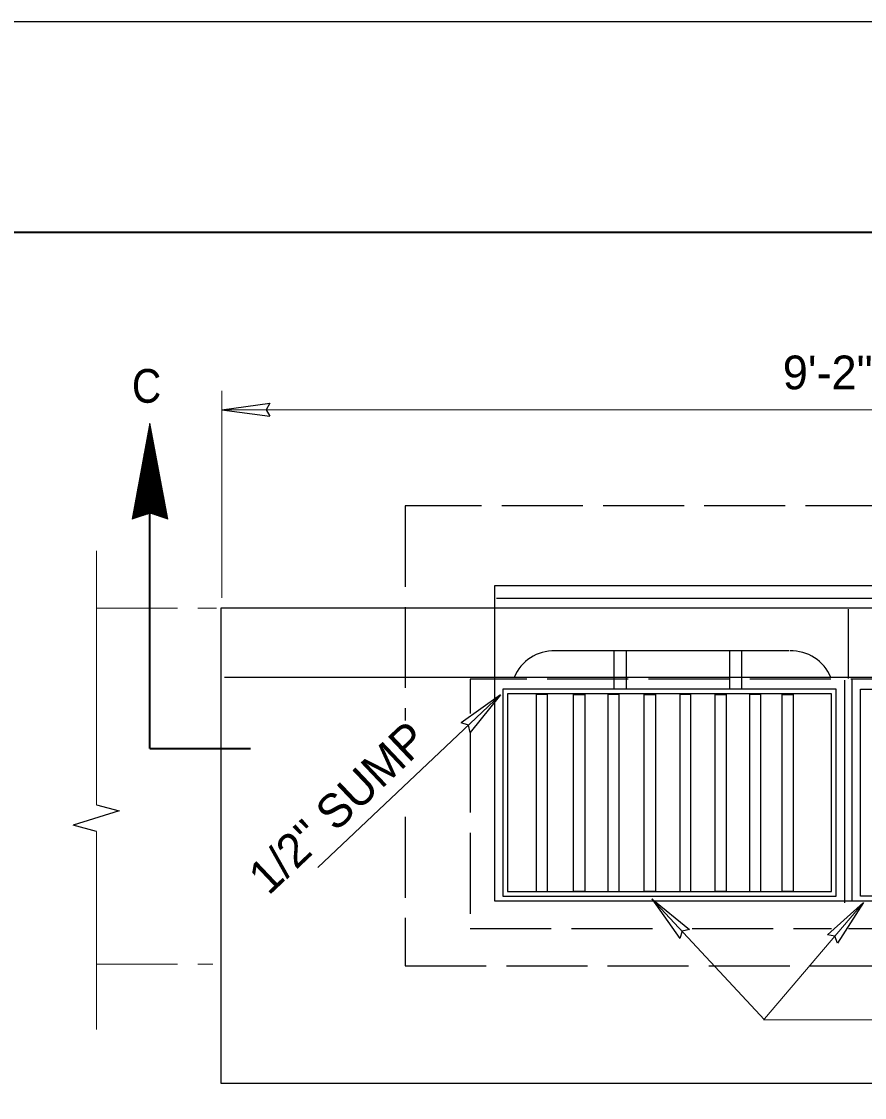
# Model space of a CAD drawing. Extents: x 385 to 753, y -129 to 142.
# Drawn here: x 570.35 to 600.32, y 62.36 to 100.64 of the extents above; entities that cross this region are included whole.
import ezdxf

# ---------------------------------------------------------------- set-up
doc = ezdxf.new("R2010")
doc.units = 0
doc.header["$LTSCALE"] = 0.48
doc.linetypes.add('LONG_DASHED', pattern=[7.5, 6, -1.5])
doc.layers.add('1', color=7, linetype='Continuous', lineweight=13)
doc.layers.add('15', color=7, linetype='Continuous', lineweight=13)
doc.layers.add('10', color=7, linetype='Continuous')

msp = doc.modelspace()

# ---------------------------------------------------------------- linework, layer by layer
at = {"layer": '1', "lineweight": 40}
msp.add_line((418.5478, 93.1413), (743.5478, 93.1413), dxfattribs=at)
at = {"layer": '1'}
for p, q in [((577.4772, 80.1388), (577.4772, 87.5069)), ((577.4772, 86.8314), (621.8238, 86.8314)), ((573.0205, 72.769), (573.0205, 81.8119)), ((580.8827, 70.5397), (587.3843, 76.6847)), ((573.0205, 71.8261), (573.0205, 64.7823)), ((596.77, 65.1219), (592.7641, 69.429)), ((596.77, 65.155), (600.2793, 69.2964)), ((596.7286, 65.1219), (612.1902, 65.1219))]:
    msp.add_line(p, q, dxfattribs=at)
at = {"layer": '1', "lineweight": 25}
for p, q in [((577.4775, 86.8306), (579.1805, 87.0646)), ((577.4775, 86.8306), (579.1805, 86.5966)), ((587.2353, 80.1221), (612.2754, 80.1221)), ((599.7496, 77.2728), (599.7496, 79.7353)), ((597.6307, 78.2501), (589.27, 78.2501)), ((577.5641, 77.3139), (621.8602, 77.3139)), ((599.6172, 69.2882), (599.6172, 77.2109)), ((599.882, 69.3544), (599.882, 77.2407)), ((587.3835, 76.6852), (585.9851, 75.6854)), ((587.3835, 76.6852), (586.3066, 75.3452)), ((573.0205, 71.8261), (572.1892, 72.0479)), ((592.7637, 69.4282), (594.0948, 68.3405)), ((592.7637, 69.4282), (593.7522, 68.0218)), ((600.2785, 69.2967), (598.999, 68.1487)), ((600.2785, 69.2967), (599.3561, 67.8462))]:
    msp.add_line(p, q, dxfattribs=at)
at = {"layer": '1', "lineweight": 35}
for q in [(574.9114, 85.8162), (578.4869, 74.7715)]:
    msp.add_line((574.9114, 74.7715), q, dxfattribs=at)
at = {"layer": '1', "linetype": 'LONG_DASHED'}
for p, q in [((573.0205, 79.7659), (577.2876, 79.7659)), ((573.0205, 67.1097), (577.1552, 67.1097))]:
    msp.add_line(p, q, dxfattribs=at)
at = {"layer": '1', "linetype": 'LONG_DASHED', "lineweight": 25}
for p, q in [((591.4232, 76.8751), (591.4232, 78.2234)), ((591.8538, 76.8751), (591.8538, 78.2234)), ((595.5283, 76.8751), (595.5283, 78.2234)), ((595.959, 76.8751), (595.959, 78.2234)), ((594.1939, 68.3686), (599.1496, 68.3686))]:
    msp.add_line(p, q, dxfattribs=at)
at = {"layer": '1', "lineweight": 25}
for points in [[(403.5478, -119.3587), (403.5478, 100.6413), (748.5478, 100.6413)], [(579.1805, 87.0646), (579.0487, 86.8282), (579.1805, 86.5966)], [(586.3066, 75.3452), (586.2399, 75.6076), (585.9851, 75.6854)], [(573.0205, 72.769), (573.8262, 72.5541), (572.1892, 72.0479)], [(594.0948, 68.3405), (593.832, 68.276), (593.7522, 68.0218)], [(599.3561, 67.8462), (599.2608, 68.0995), (598.999, 68.1487)]]:
    msp.add_lwpolyline(points, dxfattribs=at)
at = {"layer": '1', "linetype": 'LONG_DASHED', "lineweight": 25}
for points in [[(615.5038, 76.3511), (615.5038, 83.41), (583.9867, 83.41), (583.9867, 75.7746)], [(613.5174, 75.4646), (613.5174, 77.2477), (586.3042, 77.2477), (586.3042, 76.0196)], [(586.3042, 75.3773), (586.3042, 68.3686), (593.5103, 68.3686)], [(599.7477, 68.3686), (613.5174, 68.3686), (613.5174, 74.7368)], [(583.9867, 72.3477), (583.9867, 67.0433), (615.5038, 67.0433), (615.5038, 72.4159)]]:
    msp.add_lwpolyline(points, dxfattribs=at)
at = {"layer": '1', "lineweight": 25}
for points in [[(587.1649, 69.3625), (612.2594, 69.3625), (612.2594, 80.5607), (587.1649, 80.5607)], [(577.4317, 62.8688), (621.8602, 62.8688), (621.8602, 79.7656), (577.4317, 79.7656)], [(587.4628, 69.5282), (599.3149, 69.5282), (599.3149, 76.8833), (587.4628, 76.8833)], [(587.6284, 69.6937), (599.1493, 69.6937), (599.1493, 76.7177), (587.6284, 76.7177)], [(588.6507, 69.6939), (589.0479, 69.6939), (589.0479, 76.7011), (588.6507, 76.7011)], [(590.3722, 69.6939), (589.9749, 69.6939), (589.9749, 76.7011), (590.3722, 76.7011)], [(591.1998, 69.6939), (591.5971, 69.6939), (591.5971, 76.7011), (591.1998, 76.7011)], [(592.8882, 69.6939), (592.4909, 69.6939), (592.4909, 76.7011), (592.8882, 76.7011)], [(593.7492, 69.6939), (594.1464, 69.6939), (594.1464, 76.7011), (593.7492, 76.7011)], [(595.4042, 69.6939), (595.0069, 69.6939), (595.0069, 76.7011), (595.4042, 76.7011)], [(596.2322, 69.6939), (596.6294, 69.6939), (596.6294, 76.7011), (596.2322, 76.7011)], [(597.7878, 69.6939), (597.3906, 69.6939), (597.3906, 76.7011), (597.7878, 76.7011)], [(612.0277, 69.5282), (600.1756, 69.5282), (600.1756, 76.8833), (612.0277, 76.8833)]]:
    msp.add_lwpolyline(points, close=True, dxfattribs=at)
for centre, start, end in [((589.2679, 76.7361), 87.99572, 157.90903), ((597.7169, 76.7361), 22.09097, 92.00427)]:
    msp.add_arc(centre, 1.5149, start, end, dxfattribs=at)
at = {"layer": '15'}
for p, q in [((574.8717, 86.1437), (574.9473, 86.1437)), ((574.8763, 86.1688), (574.9426, 86.1688)), ((574.8799, 83.1333), (574.8799, 86.1887)), ((574.8808, 86.1937), (574.9378, 86.1937)), ((574.8854, 86.2188), (574.9331, 86.2188)), ((574.89, 86.2437), (574.9283, 86.2437)), ((574.8946, 86.2687), (574.9236, 86.2687)), ((574.8992, 86.2938), (574.9188, 86.2938)), ((574.9037, 86.3187), (574.9141, 86.3187)), ((574.9049, 83.1416), (574.9049, 86.3252)), ((574.9083, 86.3438), (574.9093, 86.3438)), ((574.9299, 83.1493), (574.9299, 86.2355)), ((574.803, 85.7687), (575.0185, 85.7687)), ((574.8049, 83.1085), (574.8049, 85.7791)), ((574.8076, 85.7938), (575.0137, 85.7938)), ((574.8122, 85.8187), (575.009, 85.8187)), ((574.8167, 85.8438), (575.0042, 85.8438)), ((574.8213, 85.8687), (574.9995, 85.8687)), ((574.8259, 85.8937), (574.9947, 85.8937)), ((574.8299, 83.1167), (574.8299, 85.9157)), ((574.8305, 85.9188), (574.99, 85.9188)), ((574.8351, 85.9437), (574.9852, 85.9437)), ((574.8397, 85.9688), (574.9805, 85.9688)), ((574.8442, 85.9937), (574.9757, 85.9937)), ((574.8488, 86.0187), (574.971, 86.0187)), ((574.8534, 86.0438), (574.9663, 86.0438)), ((574.8549, 83.1251), (574.8549, 86.0522)), ((574.8579, 86.0687), (574.9616, 86.0687)), ((574.8625, 86.0938), (574.9568, 86.0938)), ((574.8671, 86.1187), (574.9521, 86.1187)), ((574.9549, 83.1407), (574.9549, 86.1037)), ((574.9799, 83.132), (574.9799, 85.9719)), ((575.0049, 83.1234), (575.0049, 85.8402)), ((574.7297, 85.3687), (575.0943, 85.3687)), ((574.7299, 83.0837), (574.7299, 85.3696)), ((574.7343, 85.3937), (575.0897, 85.3937)), ((574.7389, 85.4188), (575.0849, 85.4188)), ((574.7435, 85.4437), (575.0802, 85.4437)), ((574.7481, 85.4688), (575.0754, 85.4688)), ((574.7527, 85.4937), (575.0707, 85.4937)), ((574.7549, 83.092), (574.7549, 85.5061)), ((574.7572, 85.5187), (575.0659, 85.5187)), ((574.7618, 85.5438), (575.0612, 85.5438)), ((574.7664, 85.5687), (575.0564, 85.5687)), ((574.771, 85.5938), (575.0517, 85.5938)), ((574.7756, 85.6187), (575.0469, 85.6187)), ((574.7799, 83.1003), (574.7799, 85.6426)), ((574.7802, 85.6437), (575.0422, 85.6437)), ((574.7847, 85.6688), (575.0374, 85.6688)), ((574.7892, 85.6937), (575.0327, 85.6937)), ((574.7938, 85.7188), (575.028, 85.7188)), ((574.7984, 85.7437), (575.0232, 85.7437)), ((575.0299, 83.1148), (575.0299, 85.7084)), ((575.0549, 83.1061), (575.0549, 85.5767)), ((575.0799, 83.0975), (575.0799, 85.4449)), ((574.6611, 84.9937), (575.1655, 84.9937)), ((574.6657, 85.0187), (575.1608, 85.0187)), ((574.6703, 85.0438), (575.156, 85.0438)), ((574.6748, 85.0687), (575.1513, 85.0687)), ((574.6794, 85.0938), (575.1466, 85.0938)), ((574.6799, 83.0672), (574.6799, 85.0965)), ((574.684, 85.1187), (575.1418, 85.1187)), ((574.6886, 85.1437), (575.1371, 85.1437)), ((574.6932, 85.1688), (575.1323, 85.1688)), ((574.6977, 85.1937), (575.1276, 85.1937)), ((574.7023, 85.2188), (575.1228, 85.2188)), ((574.7049, 83.0754), (574.7049, 85.233)), ((574.7069, 85.2437), (575.1181, 85.2437)), ((574.7114, 85.2687), (575.1133, 85.2687)), ((574.716, 85.2938), (575.1086, 85.2938)), ((574.7206, 85.3187), (575.1038, 85.3187)), ((574.7252, 85.3438), (575.0991, 85.3438)), ((575.1049, 83.0888), (575.1049, 85.3132)), ((575.1299, 83.0802), (575.1299, 85.1814)), ((575.1549, 83.0716), (575.1549, 85.0497)), ((574.5924, 84.6187), (575.2367, 84.6187)), ((574.597, 84.6437), (575.2319, 84.6437)), ((574.6016, 84.6688), (575.2272, 84.6688)), ((574.6049, 83.0423), (574.6049, 84.687)), ((574.6062, 84.6937), (575.2224, 84.6937)), ((574.6107, 84.7188), (575.2177, 84.7188)), ((574.6153, 84.7437), (575.213, 84.7437)), ((574.6199, 84.7687), (575.2083, 84.7687)), ((574.6245, 84.7938), (575.2035, 84.7938)), ((574.6291, 84.8187), (575.1988, 84.8187)), ((574.6299, 83.0507), (574.6299, 84.8235)), ((574.6337, 84.8438), (575.194, 84.8438)), ((574.6382, 84.8687), (575.1893, 84.8687)), ((574.6427, 84.8937), (575.1845, 84.8937)), ((574.6473, 84.9188), (575.1798, 84.9188)), ((574.6519, 84.9437), (575.175, 84.9437)), ((574.6549, 83.0589), (574.6549, 84.96)), ((574.6565, 84.9688), (575.1703, 84.9688)), ((575.1799, 83.0629), (575.1799, 84.9179)), ((575.2049, 83.0542), (575.2049, 84.7862)), ((575.2299, 83.0457), (575.2299, 84.6544)), ((574.5192, 84.2188), (575.3126, 84.2188)), ((574.5237, 84.2437), (575.3078, 84.2437)), ((574.5283, 84.2687), (575.3031, 84.2687)), ((574.5299, 83.0176), (574.5299, 84.2774)), ((574.5329, 84.2938), (575.2983, 84.2938)), ((574.5375, 84.3187), (575.2936, 84.3187)), ((574.5421, 84.3438), (575.2888, 84.3438)), ((574.5467, 84.3687), (575.2841, 84.3687)), ((574.5512, 84.3937), (575.2793, 84.3937)), ((574.5549, 83.0258), (574.5549, 84.4139)), ((574.5558, 84.4188), (575.2747, 84.4188)), ((574.5604, 84.4437), (575.2699, 84.4437)), ((574.5649, 84.4688), (575.2652, 84.4688)), ((574.5695, 84.4937), (575.2604, 84.4937)), ((574.5741, 84.5187), (575.2557, 84.5187)), ((574.5787, 84.5438), (575.2509, 84.5438)), ((574.5799, 83.0341), (574.5799, 84.5504)), ((574.5833, 84.5687), (575.2462, 84.5687)), ((574.5878, 84.5938), (575.2414, 84.5938)), ((575.2549, 83.037), (575.2549, 84.5226)), ((575.2799, 83.0283), (575.2799, 84.3908)), ((575.3049, 83.0198), (575.3049, 84.2591)), ((574.4505, 83.8438), (575.3837, 83.8438)), ((574.4549, 82.9928), (574.4549, 83.8678)), ((574.4551, 83.8687), (575.379, 83.8687)), ((574.4597, 83.8937), (575.3742, 83.8937)), ((574.4642, 83.9188), (575.3695, 83.9188)), ((574.4688, 83.9437), (575.3647, 83.9437)), ((574.4734, 83.9688), (575.36, 83.9688)), ((574.478, 83.9937), (575.3552, 83.9937)), ((574.4799, 83.001), (574.4799, 84.0043)), ((574.4826, 84.0187), (575.3505, 84.0187)), ((574.4872, 84.0438), (575.3457, 84.0438)), ((574.4917, 84.0687), (575.341, 84.0687)), ((574.4963, 84.0938), (575.3363, 84.0938)), ((574.5008, 84.1187), (575.3316, 84.1187)), ((574.5049, 83.0092), (574.5049, 84.1409)), ((574.5054, 84.1437), (575.3268, 84.1437)), ((574.51, 84.1688), (575.3221, 84.1688)), ((574.5146, 84.1937), (575.3173, 84.1937)), ((575.3299, 83.0111), (575.3299, 84.1273)), ((575.3549, 83.0024), (575.3549, 83.9956)), ((575.3799, 82.9938), (575.3799, 83.8638)), ((574.3799, 82.9679), (574.3799, 83.4583)), ((574.3818, 83.4688), (575.4549, 83.4688)), ((574.3864, 83.4937), (575.4502, 83.4937)), ((574.391, 83.5187), (575.4454, 83.5187)), ((574.3956, 83.5438), (575.4407, 83.5438)), ((574.4002, 83.5687), (575.4359, 83.5687)), ((574.4048, 83.5938), (575.4312, 83.5938)), ((574.4049, 82.9762), (574.4049, 83.5948)), ((574.4093, 83.6187), (575.4264, 83.6187)), ((574.4139, 83.6437), (575.4217, 83.6437)), ((574.4184, 83.6688), (575.4169, 83.6688)), ((574.423, 83.6937), (575.4122, 83.6937)), ((574.4276, 83.7188), (575.4074, 83.7188)), ((574.4299, 82.9845), (574.4299, 83.7313)), ((574.4322, 83.7437), (575.4027, 83.7437)), ((574.4367, 83.7687), (575.398, 83.7687)), ((574.4413, 83.7938), (575.3932, 83.7938)), ((574.4459, 83.8187), (575.3885, 83.8187)), ((575.4049, 82.9852), (575.4049, 83.7321)), ((575.4299, 82.9765), (575.4299, 83.6003)), ((575.4549, 82.9679), (575.4549, 83.4686)), ((574.3086, 83.0687), (574.6847, 83.0687)), ((574.3132, 83.0938), (574.7602, 83.0938)), ((574.3177, 83.1187), (574.8358, 83.1187)), ((574.3223, 83.1437), (574.9114, 83.1437)), ((574.3269, 83.1688), (575.5118, 83.1688)), ((574.3299, 82.9514), (574.3299, 83.1852)), ((574.3315, 83.1937), (575.5071, 83.1937)), ((574.3361, 83.2188), (575.5023, 83.2188)), ((574.3407, 83.2437), (575.4976, 83.2437)), ((574.3452, 83.2687), (575.4928, 83.2687)), ((574.3497, 83.2938), (575.4881, 83.2938)), ((574.3543, 83.3187), (575.4833, 83.3187)), ((574.3549, 82.9597), (574.3549, 83.3217)), ((574.3589, 83.3438), (575.4786, 83.3438)), ((574.3635, 83.3687), (575.4738, 83.3687)), ((574.3681, 83.3937), (575.4691, 83.3937)), ((574.3727, 83.4188), (575.4643, 83.4188)), ((574.3773, 83.4437), (575.4596, 83.4437)), ((574.946, 83.1437), (575.5166, 83.1437)), ((575.0183, 83.1187), (575.5213, 83.1187)), ((575.0907, 83.0938), (575.526, 83.0938)), ((575.163, 83.0687), (575.5308, 83.0687)), ((575.4799, 82.9592), (575.4799, 83.3368)), ((575.5049, 82.9506), (575.5049, 83.2051)), ((575.5299, 82.942), (575.5299, 83.0733)), ((574.2857, 82.9437), (574.3067, 82.9437)), ((574.2903, 82.9688), (574.3823, 82.9688)), ((574.2948, 82.9937), (574.4579, 82.9937)), ((574.2994, 83.0187), (574.5335, 83.0187)), ((574.304, 83.0438), (574.6091, 83.0438)), ((574.3049, 82.9432), (574.3049, 83.0487)), ((575.2353, 83.0438), (575.5355, 83.0438)), ((575.3077, 83.0187), (575.5403, 83.0187)), ((575.3801, 82.9937), (575.545, 82.9937)), ((575.4524, 82.9688), (575.5498, 82.9688)), ((575.5247, 82.9437), (575.5545, 82.9437)), ((575.5549, 82.9333), (575.5549, 82.9415))]:
    msp.add_line(p, q, dxfattribs=at)
msp.add_lwpolyline([(575.5566, 82.9327), (574.9088, 86.3466), (574.2843, 82.9363), (574.9291, 83.1496)], close=True, dxfattribs=at)

# ---------------------------------------------------------------- texts
at = {"layer": '10'}
msp.add_text('9\'-2"', height=1.2, dxfattribs=at).set_placement((597.4145, 87.5572))
at = {"layer": '10', "width": 0.9}
msp.add_text('C', height=1.2, dxfattribs=at).set_placement((574.2759, 87.0786))
at = {"layer": '10'}
msp.add_text("1/2'' SUMP", height=1.2, rotation=43.441, dxfattribs=at).set_placement((579.1314, 69.5204))

doc.saveas('drawing.dxf')
